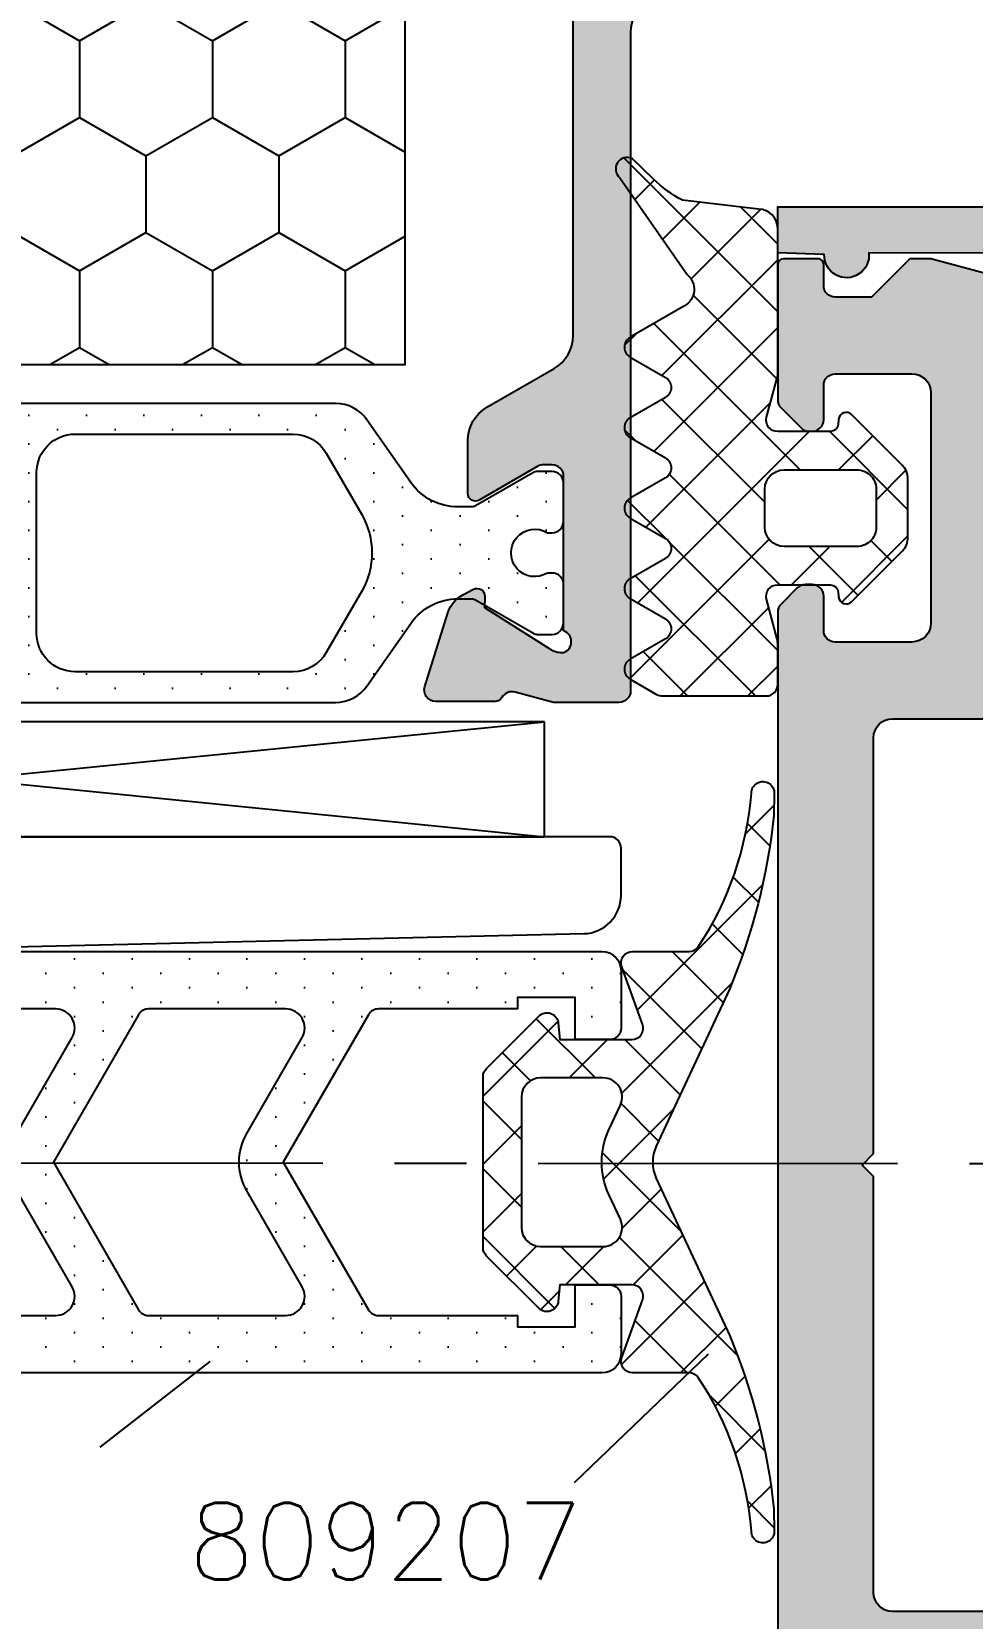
# Model space of a CAD drawing. Extents: x 0 to 4131, y -1600 to 527.
# Drawn here: x 607.38 to 631.93, y -543.96 to -502.55 of the extents above; entities that cross this region are included whole.
import ezdxf

# ---------------------------------------------------------------- set-up
doc = ezdxf.new("R2010")
doc.units = 0
doc.header["$LTSCALE"] = 7.5
doc.header["$MEASUREMENT"] = 0
doc.linetypes.add('CENTER', pattern=[2, 1.25, -0.25, 0.25, -0.25])
for name, color, linetype in [('ASSI', 1, 'CENTER'), ('FILL', 8, 'CONTINUOUS'), ('FINE', 7, 'CONTINUOUS'), ('GOMMA', 3, 'CONTINUOUS'), ('GROSSA', 4, 'CONTINUOUS'), ('QUOTE', 254, 'CONTINUOUS')]:
    doc.layers.add(name, color=color, linetype=linetype)
doc.styles.get("Standard").update_dxf_attribs({"font": 'romans.shx'})
pattern_1 = [(315, (459.9999999999999, -640), (0.8838834764831845, 0.8838834764831842), []), (45, (459.9999999999999, -640), (-0.8838834764831842, 0.8838834764831845), [])]

msp = doc.modelspace()

# ---------------------------------------------------------------- hatches: boundary and pattern name
at = {"layer": 'FILL'}
h = msp.add_hatch(color=253, dxfattribs=at)
h.paths.add_polyline_path([(590.5361964446656, -485.4688434087958, 0.5062415994910151), (590.249927040431, -485.0791225739846), (588.6960283504594, -485.0791225739846, 0.2677884243600632), (588.523587959125, -485.1802301806366, -0.3529849633650398), (588.173103149999, -485.3181683686699), (587.1356571347555, -485.0447128603665, -0.3405910713408516), (586.9121210721432, -484.7546210364914), (586.9121210721428, -481.8546375815619, -0.4142135623730951), (587.2121210721425, -481.5546375815617), (587.8121210721429, -481.5546375815617, 0.4142135623730951), (588.1121210721426, -481.254637581562), (588.1121210721426, -481.0546375815617, 0.4142135623730951), (587.1121210721426, -480.0546375815617), (582.4121210721428, -480.0546375815617, 0.4142135623730951), (581.4121210721428, -481.0546375815617), (581.4121210721428, -481.254637581562, 0.4142135623730951), (581.7121210721425, -481.5546375815617), (585.1121210721426, -481.5546375815617, -0.4142135623730951), (585.4121210721428, -481.8546375815619), (585.4121210721428, -484.754637581562, -0.4142135623730951), (585.1121210721426, -485.0546375815617), (562.7121210721425, -485.0546375815617, -0.4142135623730951), (562.4121210721428, -484.754637581562), (562.4121210721428, -481.8546375815619, -0.4142135623730951), (562.7121210721425, -481.5546375815617), (564.6121210721426, -481.5546375815617, 0.4142135623730951), (564.9121210721428, -481.254637581562), (564.9121210721428, -481.0546375815617, 0.4142135623730951), (563.9121210721428, -480.0546375815617), (560.9121210721428, -480.0546375815617), (560.9121210721428, -503.7546375815615, 0.4142135623730951), (561.2121210721425, -504.0546375815617), (562.1121210721426, -504.0546375815617, 0.4142135623730951), (562.4121210721428, -503.7546375815615), (562.4121210721428, -503.3546375815619, -0.414213562373095), (562.7121210721425, -503.0546375815617), (590.2618633333364, -503.0546375815617, -0.4142135623730951), (590.7618633333364, -503.5546375815617), (590.7618633333364, -519.5546375640926, 0.4142135726064015), (591.2618633508055, -520.0546375640926), (593.0230524152943, -520.0546375207515), (594.0228454111921, -519.7911067944539, -0.3529849633649959), (594.3733302203182, -519.9290449824872, 0.2677884243586208), (594.5457706116515, -520.0301525891392), (596.0996693016245, -520.0301525891392, 0.5062415994909608), (596.3859387058587, -519.640431754328), (595.7839742556625, -517.7197629944982, 0.1989123673796476), (595.3912047144281, -517.2500445601573), (595.1101343784135, -517.1031152872293, 0.577350269189636), (594.8176561798205, -517.2887399174589), (594.8297533015289, -517.5771614717497), (593.1216564051429, -518.6612246816313, -0.1423287356553773), (592.8001451144496, -518.7546375815615), (592.7618633333364, -518.7546375815615, -0.707106781186458), (592.7618633333364, -518.1889521566123), (592.7618633333364, -514.1546375025597, -0.414213562373095), (593.0618633333361, -513.8546375025595), (593.2814785756068, -513.8546375025595, -0.1316524975874153), (593.4314785756069, -513.894829881424), (594.9618633333362, -514.7783979332631, 0.5773502691893652), (595.2618633333364, -514.6051928525059), (595.2618633333364, -513.4504923141268, 0.2679491924311162), (594.7618633333364, -512.5844669103423), (592.7618633333364, -511.4297663719632, -0.267949192431109), (592.2618633333364, -510.5637409681786), (592.2618633333364, -503.5546375815617, 0.4142135623730951), (590.2618633333364, -501.5546375815617), (588.062378810951, -501.5546375815617, -0.4142135623730951), (587.062378810951, -500.5546375815617), (587.062378810951, -494.1701076354003, -0.2679491924310897), (587.562378810951, -493.3040822316158), (588.9121210721432, -492.5248081737797, 0.2679491924310899), (589.4121210721432, -491.6587827699951), (589.4121210721432, -490.5040822316161, 0.577350269189365), (589.1121210721435, -490.3308771508588), (587.5817363144142, -491.2144452026979, -0.1316524975874026), (587.4317363144141, -491.2546375815624), (587.2121210721434, -491.2546375815624, -0.4142135623730951), (586.9121210721432, -490.9546375815622), (586.9121210721432, -486.9203230065115, -0.707106781186458), (586.9121210721432, -486.3546375815623), (586.9504028532565, -486.3546375815623, -0.1423287356553773), (587.2719141439497, -486.4480504814925), (588.9800110403353, -487.5321136913742), (588.9679139186269, -487.8205352456649, 0.5773502691894904), (589.2603921172204, -488.0061598758945), (589.541462453235, -487.8592306029665, 0.1989123673796478), (589.9342319944694, -487.3895121686256)])
h.paths.add_polyline_path([(585.4121210721428, -487.0546375815617), (585.4121210721428, -501.0546375815617, -0.4142135623730951), (585.1121210721426, -501.3546375815619), (582.4121210721428, -501.3546375815619), (582.4121210721428, -501.5546375815617), (565.4121210721428, -501.5546375815617), (565.4121210721428, -501.3546375815619), (562.7121210721425, -501.3546375815619, -0.4142135623730957), (562.4121210721428, -501.0546375815617), (562.4121210721428, -487.0546375815617, -0.4142135623730951), (562.7121210721425, -486.7546375815615), (565.4121210721428, -486.7546375815616), (565.4121210721428, -486.5546375815617), (582.4121210721428, -486.5546375815617), (582.4121210721428, -486.7546375815615), (585.1121210721426, -486.7546375815615, -0.4142135623730946)], flags=16)
h.paths.add_polyline_path([(627.7133606196921, -485.3546375815623, 0.414213562373317), (627.4133606196924, -485.0546375815621), (625.6514231252589, -485.0546375815621), (624.651629898658, -485.3181683686699, -0.3529849633649749), (624.3011450895319, -485.1802301806366, 0.2677884243618742), (624.128704698196, -485.0791225739846), (622.574806008226, -485.0791225739846, 0.5062415994908586), (622.2885366039914, -485.4688434087958), (622.8905010541876, -487.3895121686256, 0.1989123673796727), (623.283270595422, -487.8592306029665), (623.5643409314366, -488.006159875894, 0.5773502691896791), (623.8568191300301, -487.8205352456649), (623.8447220083216, -487.5321136913741), (625.5528189047072, -486.4480504814925, -0.142328735655366), (625.8743301954005, -486.3546375815623), (625.9126119765137, -486.3546375815623, -0.7071067811864375), (625.9126119765137, -486.9203230065115), (625.9126119765137, -490.9546375815622, -0.4142135623731505), (625.612611976514, -491.254637581562), (625.3929967342433, -491.254637581562, -0.1316524975873914), (625.2429967342432, -491.2144452026974), (623.7126119765139, -490.3308771508588, 0.577350269189835), (623.4126119765137, -490.5040822316156), (623.4126119765137, -491.6587827675854, 0.2679491875892408), (623.9126119608645, -492.524808162335), (625.4126119937378, -493.3908336248761, -0.2679491871019831), (625.9126119765137, -494.2568590187162), (625.9126119765137, -498.2546375815624, -0.4142135623730839), (624.4126119765137, -499.7546375815624), (623.5126118656622, -499.7546375815624, 0.4142135623730951), (621.5126118656622, -501.7546375815624), (621.5126118656622, -510.4771377333556, -0.2679491924311126), (621.0126118656626, -511.3431631371396), (619.2626118656622, -512.3535261082221, 0.2679491924311431), (618.7626118656622, -513.2195515120067), (618.7626118656622, -514.6051921580616, 0.5773502691897404), (619.0626118656623, -514.7783972388185), (620.5929966233916, -513.8948291869798, -0.1316524975874119), (620.7429966233917, -513.8546368081148), (620.962611865662, -513.8546368081148, -0.4142135623731505), (621.2626118656622, -514.154636808115), (621.2626118656622, -518.1889513831658, -0.7071067811864375), (621.2626118656622, -518.7546368081149), (621.2243300845489, -518.7546368081149, -0.142328735655414), (620.9028187938557, -518.6612239081843), (619.19472189747, -517.5771606983031), (619.2068190191785, -517.2887391440119, 0.5773502691896787), (618.914340820585, -517.1031145137828), (618.6332704845704, -517.2500437867108, 0.1989123673796722), (618.240500943336, -517.7197622210516), (617.6385364931398, -519.6404309808814, 0.5062415994908586), (617.9248058973744, -520.0301518156926), (619.4787045873464, -520.0301518156926, 0.267788424359144), (619.6511449786803, -519.9290442090407, -0.3529849633649747), (620.0016297878065, -519.7911060210073), (621.0014228050982, -520.0546367529439), (622.7126118656624, -520.0546368081151, 0.414213562373317), (623.0126118656622, -519.7546368081149), (623.0126118656622, -502.5546375815621, -0.4142135623730951), (624.0126118656622, -501.5546375815621), (635.912869715321, -501.5546375815621, -0.4142135623731505), (636.2128697153212, -501.8546375815623), (636.2128697153212, -502.7546375815624, 0.4142135623728732), (636.5128697153209, -503.0546375815621), (637.6128697153213, -503.0546375815621, 0.4142135623730951), (637.912869715321, -502.7546375815624), (637.912869715321, -429.3546375815619, 0.4142135623733448), (637.6128697153204, -429.0546375815617), (633.2128697153207, -429.0546375815621, 0.4142135623731229), (632.912869715321, -429.3546375815619), (632.912869715321, -430.8546375815619, 0.4142135623724291), (633.6128697153192, -431.5546375815662, 0.4142135623748154), (633.912869715321, -431.254637581566), (633.912869715321, -430.5546375815617, -0.4142135623729841), (634.2128697153207, -430.2546375815615), (635.6128697153208, -430.254637581562, -0.4142135623730831), (636.3128697153211, -430.9546375815618), (636.3128697153211, -437.1546375815616, -0.4142135623731666), (635.6128697153208, -437.8546375815619), (634.2128697153207, -437.8546375815614, -0.4142135623728732), (633.912869715321, -437.5546375815617), (633.912869715321, -436.8546375815614, 0.4142135623726234), (633.6128697153213, -436.5546375815617, 0.4142135623734043), (632.912869715321, -437.2546375815615), (632.912869715321, -440.2546375815615, 0.4142135623728731), (633.2128697153207, -440.5546375815617), (633.6128697153208, -440.5546375815612, 0.4142135623728731), (633.912869715321, -440.2546375815615), (633.912869715321, -439.3546375815614, -0.414213562372873), (634.2128697153207, -439.0546375815617), (635.6128697153204, -439.0546375815617, -0.414213562373206), (635.9128697153205, -439.3546375815614), (635.9128697153204, -481.0546375815621), (635.6849173212313, -486.6323743895711, -0.3916013416281383), (634.687943405484, -487.5546375815617), (628.0133606196923, -487.5546375815617, -0.4142135623732062), (627.7133606196921, -487.2546375815615)])
h.paths.add_polyline_path([(628.412869715321, -489.3546375815623), (635.912869715321, -489.3546375815623, -0.4142135623730951), (636.2128697153212, -489.6546375815625), (636.2128697153212, -499.7546375815624, -0.4142135623730949), (635.912869715321, -500.0546375815626), (628.412869715321, -500.0546375815621, -0.4142135623730951), (628.1128697153213, -499.7546375815624), (628.1128697153213, -498.3461623723693, 0.3657421531723097), (627.8631151675067, -498.0503999769659, -0.3657421531722899), (627.6133606196922, -497.7546375815624), (627.6133606196922, -491.6546375815625, -0.3657421531723078), (627.8631151675067, -491.358875186159, 0.3657421531723031), (628.1128697153213, -491.0631127907556), (628.1128697153213, -489.6546375815625, -0.4142135623730951)], flags=16)
h = msp.add_hatch(dxfattribs=at)
h.set_pattern_fill('HONEY', color=120, scale=16, angle=-90.00000000000001, style=0)
h.set_pattern_definition([(270, (-1114.759859711051, -637.7929084125591), (1.732050799999999, -3), [2, -4]), (29.99999999999998, (-1114.759859711051, -637.7929084125591), (1.732050811353317, 2.999999993445159), [2, -4]), (329.9999999999999, (-1114.759859711051, -637.7929084125591), (3.464101611353316, -6.554841227317612e-09), [-4, 2])])
h.paths.add_polyline_path([(595.4886921436214, -493.0962756406899), (595.4886921436214, -511.2383906045721), (617.1269976465569, -511.2383906045721), (617.1269976465569, -493.0962756406899)])
h = msp.add_hatch(dxfattribs=at)
h.set_pattern_fill('ANSI37', color=137, scale=10, angle=270, style=0)
h.set_pattern_definition(pattern_1)
h.paths.add_polyline_path([(626.8397394630042, -518.4081801286777, -0.03997750734531213), (626.8499617151174, -518.5354818604997), (626.8499617151174, -519.5872191013849, -0.4142135623731506), (626.5499617151174, -519.8872191013849), (623.8411851866679, -519.8872191013851, -0.1316524980088336), (623.6911851862374, -519.8470267222718), (622.9999617121427, -519.4479486647377, -0.5773502699886991), (622.9999617136266, -518.9283334221076), (623.9190142740006, -518.3977181811124, 0.5773502691896143), (623.9190142740006, -517.8781029388417), (622.9999617121427, -517.3474876911099, -0.5773502699886969), (622.9999617136266, -516.8278724484796), (623.9190142740006, -516.2972572120296, 0.5773502691896142), (623.9190142740006, -515.7776419697591), (622.9999617121429, -515.2470267220273, -0.5773502699886969), (622.9999617136266, -514.727411479397), (623.9190142740006, -514.196796242947, 0.5773502691896143), (623.9190142740006, -513.6771810006763), (622.999961712143, -513.1465657524931, -0.5773502704903818), (622.9999617140177, -512.626950509637), (623.9190142730162, -512.096335276277, 0.5773502700173057), (623.9190142745223, -511.5767200336339), (622.9999617111017, -511.0461047904861, -0.5773502698239584), (622.9999617127585, -510.5264895479301), (624.4193476127439, -509.7070067205091, 0.5220051325606436), (624.4890056522117, -508.8895219925865), (622.7295019911122, -506.3634797364579, -0.8769764629927508), (623.0491237525404, -505.8617740674111), (623.6068779108427, -506.3972686912088, 0.07546705698885332), (624.3693651542449, -506.9509173000029), (626.3499617151173, -507.1872191013849, -0.4142135623730951), (626.8499617151173, -507.6872191013849), (626.8499617151174, -511.5281081098382), (626.5601839672306, -512.6095733878541, 0.4931454260312984), (626.8499617151174, -512.987219101385), (627.6136345719015, -512.9872191013845, 0.05088627350142879), (627.6742257838289, -512.9934016324738), (627.749961715117, -512.9934016324738, 0.05088627350199604), (627.8105529270451, -512.9872191013845), (628.2275495614114, -512.9872191013843, 0.3888787318528493), (628.4267885010297, -512.8046502499338), (628.438587423163, -512.6697879528348, -0.637070260807382), (628.7792477190186, -512.5457977451471), (630.1035151057106, -513.8700651318389, -0.1989123673796531), (630.2499617151173, -514.2236185224323), (630.2499617151173, -515.7508196803377, -0.1989123673796624), (630.1035151057106, -516.1043730709309), (628.7792477190186, -517.4286404576229, -0.6370702608073785), (628.438587423163, -517.3046502499352), (628.4267885010297, -517.1697879528361, 0.3888787318528493), (628.2275495614114, -516.9872191013857), (627.8105529270442, -516.9872191013854, 0.0508862735010898), (627.7499617151173, -516.9810365702964), (627.5742257838292, -516.9810365702964, 0.05088627350053079), (627.5136345719029, -516.9872191013853), (626.8499617151173, -516.987219101385, 0.4931454260312355), (626.5601839672306, -517.3648648149157)])
h.paths.add_polyline_path([(627.0168813366051, -515.9872191013845), (628.9184850484418, -515.987219101385, 0.4410091218321642), (629.4164338329374, -515.4419752286566), (629.4164338329372, -514.5324629741134, 0.4410091218320471), (628.9184850484419, -513.987219101385), (627.0168813366051, -513.987219101385, 0.4142135623730951), (626.5168813366051, -514.487219101385), (626.5168813366054, -515.4872191013845, 0.4142135623730284)], flags=16)
h = msp.add_hatch(color=253, dxfattribs=at)
edge = h.paths.add_edge_path()
edge.add_line((629.2283868912407, -555.9426319490715), (637.5970687115617, -555.9309440848352))
edge.add_arc((637.5970687115589, -555.1809440848369), 0.74999999999838, 270.0000000002171, 413.1301023539071)
edge.add_line((638.0470687115605, -554.5809440848402), (638.0470687115658, -509.6809440848346))
edge.add_arc((637.5970687115619, -509.0809440848378), 0.7499999999997272, 306.8698976462439, 450)
edge.add_line((637.5970687115619, -508.3309440848381), (629.2283806721302, -508.3258283126798))
edge.add_arc((628.648787863798, -508.3894539542645), 0.583074648512034, -182.06933845399635, 6.2646429030019135, ccw=False)
edge.add_line((628.0660934613663, -508.3683997596167), (626.8499617151159, -508.324457901936))
edge.add_line((626.849961715116, -508.324457901936), (626.849961715116, -507.1252504724459))
edge.add_line((626.849961715116, -507.1252504724459), (637.346607008249, -507.1227095700798))
edge.add_arc((637.3470687115619, -509.1227095167873), 1.999999999999935, -7.958078640513122e-13, 90.01322682572749, ccw=False)
edge.add_line((639.3470687115619, -509.1227095167873), (639.3470687115619, -555.1393636238029))
edge.add_arc((637.3470687115617, -555.1393636238029), 2.000000000000057, -89.9708159141536, 1.1937117960769683e-12, ccw=False)
edge.add_line((637.348087428292, -557.139363364357), (626.849969600199, -557.1449704419847))
edge.add_line((626.8499696001991, -557.1449704419847), (626.8499696001991, -555.9457628888842))
edge.add_line((626.8499696001991, -555.9457628888842), (628.0660684870821, -555.9009208503883))
edge.add_arc((628.6487471453564, -555.8794353452975), 0.583074648512006, -6.222231991426725, 182.1117493655718, ccw=False)
h = msp.add_hatch(color=253, dxfattribs=at)
edge = h.paths.add_edge_path()
edge.add_arc((629.8499617151163, -543.281036570295), 0.5000000000000142, 180.0000000000016, 270, ccw=False)
edge.add_line((629.3499617151163, -543.281036570295), (629.3499617151159, -532.4310365702949))
edge.add_line((629.3499617151158, -532.4310365702949), (629.0499617151157, -532.1310365702951))
edge.add_line((629.0499617151158, -532.1310365702951), (629.3499617151159, -531.8310365702949))
edge.add_line((629.3499617151158, -531.8310365702949), (629.3499617151155, -520.981036570295))
edge.add_arc((629.8499617151156, -520.981036570295), 0.5, 90, 180, ccw=False)
edge.add_line((629.8499617151156, -520.481036570295), (632.3499617151165, -520.481036570295))
edge.add_arc((632.3499617151165, -519.981036570295), 0.5, 270, 360)
edge.add_line((632.8499617151165, -519.981036570295), (632.8499617151164, -512.3810365702951))
edge.add_arc((633.3499617151163, -512.3810365702951), 0.5, 90, 180, ccw=False)
edge.add_line((633.3499617151163, -511.8810365702951), (637.3499617151163, -511.8810365702951))
edge.add_arc((637.3499617151163, -511.5810365702951), 0.3000000000000682, 270.0000000000217, 360.0000000000217)
edge.add_line((637.6499617151162, -511.5810365702949), (637.6499617151162, -510.5332891752204))
edge.add_arc((637.3499617151163, -510.5332891752203), 0.3000000000000114, 359.9999999999946, 434.9999999999959)
edge.add_line((637.427607428647, -510.2435114273336), (630.8499617151163, -508.481036570295))
edge.add_line((630.8499617151163, -508.481036570295), (630.2948344490477, -508.481036570295))
edge.add_line((630.2948344490478, -508.481036570295), (629.2948344490478, -509.481036570295))
edge.add_line((629.2948344490478, -509.481036570295), (628.3499617151163, -509.481036570295))
edge.add_arc((628.3499617151163, -509.181036570295), 0.3000000000000398, 179.9999999999729, 269.9999999999783, ccw=False)
edge.add_line((628.0499617151163, -509.1810365702949), (628.0499617151163, -508.6310365702951))
edge.add_arc((627.8999617151162, -508.631036570295), 0.1500000000000341, 359.9999999999783, 449.9999999999783)
edge.add_line((627.8999617151162, -508.481036570295), (626.9999617151165, -508.481036570295))
edge.add_arc((626.9999617151166, -508.6310365702951), 0.1500000000000625, 90.0000000000217, 180.0000000000109)
edge.add_line((626.8499617151165, -508.6310365702951), (626.8499617151164, -512.1567725015833))
edge.add_arc((627.1499617151164, -512.1567725015833), 0.3000000000000682, 179.9999999999864, 224.9999999999904)
edge.add_line((626.9378296807604, -512.3689045359394), (627.462093749472, -512.8931686046511))
edge.add_arc((627.674225783828, -512.6810365702951), 0.2999999999999441, 225.0000000000288, 270.0000000000217)
edge.add_line((627.674225783828, -512.981036570295), (627.7499617151161, -512.981036570295))
edge.add_arc((627.7499617151161, -512.6810365702949), 0.3000000000001108, 270.0000000000054, 360.0000000000136)
edge.add_line((628.0499617151163, -512.6810365702949), (628.0499617151163, -511.781036570295))
edge.add_arc((628.3499617151163, -511.781036570295), 0.3000000000000114, 89.99999999998909, 179.9999999999891, ccw=False)
edge.add_line((628.3499617151163, -511.481036570295), (630.3499617151164, -511.481036570295))
edge.add_arc((630.3499617151165, -511.981036570295), 0.5, 0, 90, ccw=False)
edge.add_line((630.8499617151165, -511.981036570295), (630.8499617151165, -517.981036570295))
edge.add_arc((630.3499617151165, -517.981036570295), 0.5, -90, 0, ccw=False)
edge.add_line((630.3499617151165, -518.481036570295), (628.3499617151164, -518.481036570295))
edge.add_arc((628.3499617151163, -518.181036570295), 0.3000000000000114, 180.0000000000109, 270.00000000001086, ccw=False)
edge.add_line((628.0499617151163, -518.1810365702951), (628.0499617151163, -517.281036570295))
edge.add_arc((627.7499617151163, -517.281036570295), 0.2999999999999545, 0, 90)
edge.add_line((627.7499617151163, -516.981036570295), (627.5742257838284, -516.981036570295))
edge.add_arc((627.5742257838282, -517.281036570295), 0.3000000000000114, 89.999999999962, 134.9999999999654)
edge.add_line((627.3620937494723, -517.0689045359389), (626.9378296807593, -517.4931686046519))
edge.add_arc((627.1499617151158, -517.7053006390079), 0.300000000000316, 135.0000000000614, 180.0000000000597)
edge.add_line((626.8499617151153, -517.7053006390082), (626.8499617151164, -546.5567725015829))
edge.add_arc((627.1499617151165, -546.5567725015829), 0.3000000000001251, 179.9999999999891, 224.9999999999847)
edge.add_line((626.9378296807604, -546.768904535939), (627.3620937494723, -547.1931686046509))
edge.add_arc((627.5742257838282, -546.9810365702947), 0.3000000000000346, 225.0000000000384, 270.000000000038)
edge.add_line((627.5742257838283, -547.2810365702948), (627.7499617151162, -547.2810365702948))
edge.add_arc((627.7499617151163, -546.9810365702949), 0.2999999999998408, 269.9999999999783, 359.9999999999783)
edge.add_line((628.0499617151163, -546.981036570295), (628.0499617151163, -546.0810365702949))
edge.add_arc((628.3499617151163, -546.0810365702949), 0.3000000000000114, 89.99999999998909, 179.9999999999891, ccw=False)
edge.add_line((628.3499617151163, -545.781036570295), (630.3499617151164, -545.781036570295))
edge.add_arc((630.3499617151165, -546.281036570295), 0.5, 0, 90, ccw=False)
edge.add_line((630.8499617151165, -546.281036570295), (630.8499617151165, -552.2686715081173))
edge.add_arc((630.3499617151165, -552.2686715081173), 0.5, -90, 0, ccw=False)
edge.add_line((630.3499617151165, -552.7686715081173), (628.3499617151164, -552.7686715081173))
edge.add_arc((628.3499617151163, -552.4686715081173), 0.3000000000000114, 180.0000000000109, 270.00000000001086, ccw=False)
edge.add_line((628.0499617151163, -552.4686715081174), (628.0499617151163, -551.5686715081173))
edge.add_arc((627.7499617151162, -551.5686715081173), 0.2999999999999829, 8.142219984547067e-12, 90.00000000001629)
edge.add_line((627.7499617151161, -551.2686715081173), (627.674225783828, -551.2686715081173))
edge.add_arc((627.6742257838282, -551.5686715081174), 0.3000000000000682, 90.00000000003257, 135.000000000023)
edge.add_line((627.4620937494722, -551.3565394737615), (626.9378296807605, -551.880803542473))
edge.add_arc((627.1499617151164, -552.092935576829), 0.3000000000000647, 135.0000000000096, 180.0000000000136)
edge.add_line((626.8499617151165, -552.0929355768291), (626.8499617151166, -555.6186715081172))
edge.add_arc((626.9999617151166, -555.6186715081172), 0.1500000000000341, 179.9999999999783, 269.9999999999783)
edge.add_line((626.9999617151166, -555.7686715081173), (627.8999617151163, -555.7686715081173))
edge.add_arc((627.8999617151163, -555.6186715081174), 0.1499999999999062, 269.9999999999674, 359.9999999999837)
edge.add_line((628.0499617151163, -555.6186715081175), (628.0499617151163, -555.0686715081173))
edge.add_arc((628.3499617151163, -555.0686715081173), 0.2999999999999545, 90, 180, ccw=False)
edge.add_line((628.3499617151163, -554.7686715081173), (629.2948344490478, -554.7686715081173))
edge.add_line((629.2948344490478, -554.7686715081173), (630.2948344490478, -555.7686715081173))
edge.add_line((630.2948344490478, -555.7686715081173), (630.8499617151164, -555.7686715081173))
edge.add_line((630.8499617151163, -555.7686715081173), (637.2793712376675, -554.0459164187408))
edge.add_arc((637.1499617151163, -553.5629535055963), 0.4999999999999677, 285.0000000000056, 360.0000000000065)
edge.add_line((637.6499617151162, -553.5629535055963), (637.6499617151162, -552.6686715081172))
edge.add_arc((637.3499617151165, -552.6686715081173), 0.2999999999998408, 2.171258662546913e-11, 90.0000000000217)
edge.add_line((637.3499617151163, -552.3686715081175), (633.3499617151163, -552.3686715081172))
edge.add_arc((633.3499617151163, -551.8686715081172), 0.5, 180, 270, ccw=False)
edge.add_line((632.8499617151163, -551.8686715081172), (632.8499617151164, -544.281036570295))
edge.add_arc((632.3499617151165, -544.281036570295), 0.5, 0, 90)
edge.add_line((632.3499617151165, -543.781036570295), (629.8499617151163, -543.781036570295))
h = msp.add_hatch(dxfattribs=at)
h.set_pattern_fill('DOTS', color=2, scale=12, angle=89.99999999999999, style=0)
h.set_pattern_definition([(90, (-155.4409513018392, -549.6873496223694), (-0.7499999999999999, 0.3750000000000002), [0, -0.75])])
h.paths.add_polyline_path([(618.503325637937, -517.3546372009611), (618.9197650409888, -517.3546372009611), (620.4755161333237, -518.2528580009613, 0.1316534156912397), (620.5754889070258, -518.2796372009612), (620.9618747333238, -518.2796372009612, 0.4142135623730951), (621.2618625333239, -517.9796372009611), (621.2618625333239, -516.9796342009614, 0.4142151244627843), (620.9618609333238, -516.6796310009569), (620.8417134002316, -516.6796310009614, -1.809153237537656), (620.8416888859128, -515.629628000958), (620.9618625333242, -515.6296280009611, 0.4142135623730947), (621.2618625333239, -515.3296280009614), (621.2618625333239, -514.3296334009611, 0.4142135623730618), (620.9618625333242, -514.0296334009614), (620.5754625806912, -514.029633400961, 0.1316546627951901), (620.4754611061526, -514.0564291715378), (618.9197497497362, -514.9546372009614), (618.5033256379397, -514.954637200961, -0.2446983980102524), (617.2745977183336, -514.315002065178), (616.130496528453, -512.6810568248167, 0.2446983980103216), (615.3113445820486, -512.2546334009613), (598.7124117307367, -512.2546334009613, 0.2446983980103233), (597.8932597843323, -512.6810568248167), (596.7491585944517, -514.315002065178, -0.2446983980103229), (595.5204306748451, -514.9546372009614), (595.1040075774317, -514.954637200961), (593.5482632449634, -514.0564282959032, 0.1316524357817882), (593.448263287054, -514.029633400961), (593.0618633333238, -514.029633400961, 0.4142135623730951), (592.7618633333241, -514.3296334009611), (592.7618633333241, -515.3296280009614, 0.4142135623730951), (593.0618633333238, -515.6296280009611), (593.1820674268724, -515.629628000958, -1.809153237537542), (593.1820429125537, -516.679631000961), (593.0618633333238, -516.679631000961, 0.4142135623730951), (592.7618633333241, -516.979634200961), (592.7618633333241, -517.9796372009611, 0.4142135623731801), (593.0618815333237, -518.2796372009612), (593.4482369599109, -518.2796372009612, 0.1316522573179239), (593.5482097333238, -518.2528580009613), (595.1039771895553, -517.3546372009611), (595.5204306748478, -517.3546372009611, -0.2446983980103212), (596.7491585944549, -517.9942723367441), (597.8932571235455, -519.6282137771055, 0.2446983980103212), (598.7124090699504, -520.0546372009613), (615.3113472428354, -520.0546372009613, 0.2446983980103212), (616.1304991892398, -519.6282137771055), (617.2745977183308, -517.9942723367445, -0.2446983980102755)])
h.paths.add_polyline_path([(615.9939133972994, -517.1546342769103), (615.0701457491723, -518.7546365889772, -0.2679484535759946), (614.204121724114, -519.254634200961), (608.5118782333238, -519.254634200961, -0.4142135623730951), (607.5118782333238, -518.254634200961), (607.5118782333238, -514.0546326009613, -0.4142135623730951), (608.5118782333238, -513.0546326009613), (614.2041199241057, -513.0546326009613, -0.2679476618586317), (615.0701424717877, -513.5546276540796), (615.9939104425466, -515.154619607115, -0.2679514618607572)], flags=16)
h.paths.add_polyline_path([(606.5118752333242, -518.254634200961, -0.4142135623730951), (605.5118752333242, -519.254634200961), (599.819621259056, -519.254634200961, -0.2679482128572069), (598.9535976831876, -518.7546373669912), (598.029828567775, -517.1546358331158, -0.2679503821610645), (598.0298256962542, -515.1546281425896), (598.953585618246, -513.5546319217284, -0.2679489822757014), (599.8196106298751, -513.0546326009613), (605.5118752333242, -513.0546326009613, -0.4142135623730951), (606.5118752333242, -514.0546326009613)], flags=16)
h = msp.add_hatch(dxfattribs=at)
h.set_pattern_fill('ANSI37', color=137, scale=10, angle=270, style=0)
h.set_pattern_definition(pattern_1)
edge = h.paths.add_edge_path()
edge.add_line((620.6135898823065, -535.8667695984464), (619.2497312989799, -534.5029110151197))
edge.add_arc((619.4618633333359, -534.2907789807639), 0.299999999999904, 179.9999999999756, 224.9999999999751, ccw=False)
edge.add_line((619.161863333336, -534.2907789807638), (619.161863333336, -529.8184961474187))
edge.add_arc((619.4618633333359, -529.8184961474185), 0.2999999999998693, 135.000000000023, 180.0000000000271, ccw=False)
edge.add_line((619.2497312989799, -529.6063641130628), (620.6135898823065, -528.2425055297363))
edge.add_arc((620.8257219166626, -528.4546375640921), 0.299999999999924, 4.999999999994998, 135.0000000000058, ccw=False)
edge.add_line((621.1245803260899, -528.4284908412678), (621.161863333336, -528.8546375640922))
edge.add_line((621.161863333336, -528.8546375640922), (623.0421060681028, -528.8546375640922))
edge.add_arc((623.0421060681028, -528.5546375640922), 0.2999999999999829, 270.0000000000109, 380.0000000000068)
edge.add_line((623.3240138543385, -528.4520315210945), (622.7799555471001, -526.95724360709))
edge.add_arc((623.061863333336, -526.8546375640923), 0.2999999999999762, 90.0000000000054, 200.0000000000086, ccw=False)
edge.add_line((623.0618633333359, -526.5546375640923), (624.5363726347714, -526.5546375640924))
edge.add_arc((624.5363726347716, -526.2546375640923), 0.3000000000000682, 269.9999999999783, 326.5865083440359)
edge.add_arc((617.7074020947139, -521.7494535977405), 8.4811686944868, 326.5865083440603, 355.4517945718886)
edge.add_arc((626.4618633333359, -522.421991766901), 0.2999999999999545, -2.1400928974699127, 179.9999999999918, ccw=False)
edge.add_line((626.761654085607, -522.4331946617372), (626.7509168485567, -523.0080546047953))
edge.add_arc((610.7440580735758, -521.3264189169165), 16.09495033943667, 337.35154594605626, 354.0026657584025, ccw=False)
edge.add_line((625.5978446289937, -527.5241968570349), (623.6823355638187, -531.6320193022357))
edge.add_arc((624.5886433508016, -532.0546375640918), 1.000000000000019, 154.9999999927058, 205.0000000072942)
edge.add_line((623.6823355638187, -532.4772558259479), (625.5978446289937, -536.5850782711486))
edge.add_arc((610.7440580735758, -542.782856211267), 16.09495033943668, 5.997334241597628, 22.648454053943794, ccw=False)
edge.add_line((626.7509168485567, -541.1012205233883), (626.761654085607, -541.6760804664465))
edge.add_arc((626.4618633333359, -541.6872833612825), 0.2999999999999339, -179.99999999999181, 2.1400928974699127, ccw=False)
edge.add_arc((617.7074020947139, -542.3598215304431), 8.4811686944868, 4.548205428111395, 33.41349165593969)
edge.add_arc((624.5363726347716, -537.8546375640913), 0.3000000000000722, 33.41349165596404, 90.0000000000217)
edge.add_line((624.5363726347714, -537.5546375640912), (623.0618633333359, -537.5546375640913))
edge.add_arc((623.061863333336, -537.2546375640914), 0.2999999999999545, 159.9999999999964, 269.9999999999946, ccw=False)
edge.add_line((622.7799555471001, -537.1520315210936), (623.3240138543385, -535.6572436070892))
edge.add_arc((623.0421060681031, -535.5546375640919), 0.2999999999996458, 340.0000000000377, 450.000000000038)
edge.add_line((623.0421060681028, -535.2546375640923), (621.1618633333355, -535.2546375640923))
edge.add_line((621.1618633333355, -535.2546375640923), (621.1245803260899, -535.6807842869146))
edge.add_arc((620.8257219166625, -535.6546375640904), 0.2999999999999538, 225.0000000000038, 355.00000000000813, ccw=False)
edge = h.paths.add_edge_path(flags=16)
edge.add_line((622.2919081967088, -529.8546375640921), (620.661863333336, -529.8546375640922))
edge.add_arc((620.661863333336, -530.3546375640922), 0.5, 90, 180)
edge.add_line((620.161863333336, -530.3546375640922), (620.161863333336, -533.7546375640923))
edge.add_arc((620.661863333336, -533.7546375640923), 0.5, 180, 270)
edge.add_line((620.661863333336, -534.2546375640923), (622.291908199117, -534.2546375640921))
edge.add_arc((622.2919081991171, -533.754637564092), 0.5000000000000284, 269.9999999999968, 384.9999999928874)
edge.add_line((622.7450620926616, -533.543328433278), (622.4450144022705, -532.8998740842505))
edge.add_arc((624.2576299764488, -532.054637560994), 2.00000000000001, 154.9999999918965, 204.999999992891, ccw=False)
edge.add_line((622.445014402495, -531.2094010372563), (622.7450620902014, -530.5659466950174))
edge.add_arc((622.2919081967088, -530.354637564092), 0.4999999999999673, 334.9999999930359, 449.9999999999902)
h = msp.add_hatch(dxfattribs=at)
h.set_pattern_fill('DOTS', color=2, scale=12, angle=90, style=0)
h.set_pattern_definition([(90, (459.9999999999999, -640), (-0.75, 0.3750000000000001), [0, -0.75])])
h.paths.add_polyline_path([(622.2618633333361, -526.5546375640923), (602.0618633333361, -526.5546375640921, 0.4142135623730951), (601.7618633333361, -526.8546375640921), (601.7618633333361, -528.5546375640921, -0.4142135623730954), (601.4618633333362, -528.8546375640921), (600.5618633333362, -528.8546375640921), (600.4070836308842, -528.2769918505613, 0.6068148963145987), (599.887492550062, -528.1618012811863), (598.2992143231965, -530.0546375640921), (594.3317818571686, -530.0546375640921), (592.9747310495998, -530.8381312131461, 1), (593.2247310495998, -531.2711439150384), (594.4657564533843, -530.5546375640921), (599.2992143231966, -530.5546375640921), (599.7992143231966, -530.0546375640921), (602.2618633333361, -530.0546375640921, 0.4142135623730783), (603.2618633333361, -529.0546375640921), (603.2618633333361, -528.3546375640921, -0.4142135623730951), (603.5618633333363, -528.0546375640921), (608.0066074450103, -528.0546375640921, -0.577350269189621), (608.4396201469024, -528.8046375640921), (606.9962444739285, -531.3046375640921, 0.2679491924311143), (606.9962444739285, -532.8046375640921), (608.4396201469024, -535.3046375640921, -0.5773502691896254), (608.0066074450103, -536.0546375640921), (603.5618633333363, -536.0546375640921, -0.4142135623730947), (603.2618633333361, -535.7546375640921), (603.2618633333361, -535.0546375640921, 0.4142135623730951), (602.2618633333361, -534.0546375640921), (599.7992143231965, -534.0546375640923), (599.2992143231966, -533.5546375640922), (594.4657564533843, -533.5546375640922), (593.2247310495998, -532.8381312131461, 1), (592.9747310495998, -533.2711439150382), (594.3317818571686, -534.0546375640922), (598.2992143231966, -534.0546375640923), (599.887492550062, -535.9474738469983, 0.6068148963145924), (600.4070836308842, -535.8322832776231), (600.5618633333361, -535.2546375640923), (601.4618633333362, -535.2546375640923, -0.4142135623730951), (601.7618633333361, -535.5546375640921), (601.7618633333361, -537.2546375640921, 0.4142135623730951), (602.0618633333361, -537.5546375640921), (622.2618633333361, -537.5546375640922, 0.4142135623731101), (622.7618633333359, -537.0546375640922), (622.7618633333359, -535.5546375640922, 0.4142135623731675), (622.4618633333359, -535.2546375640923), (621.561863333336, -535.2546375640923), (621.5618633333361, -536.3546375640923), (620.0618633333361, -536.3546375640923), (620.0618633333361, -536.0546375640921), (616.4314785756067, -536.0546375640922, -0.2679491924311305), (616.1716709544714, -535.9046375640922), (613.9488724180912, -532.0546375640923), (616.1716709544712, -528.2046375640922, -0.2679491924311304), (616.4314785756067, -528.0546375640923), (620.0618633333361, -528.0546375640923), (620.0618633333361, -527.7546375640921), (621.5618633333361, -527.7546375640921), (621.5618633333361, -528.8546375640922), (622.4618633333359, -528.8546375640922, 0.4142135623731812), (622.7618633333359, -528.5546375640921), (622.7618633333359, -527.0546375640923, 0.4142135623731101)])
h.paths.add_polyline_path([(614.4396201469024, -528.8046375640923), (612.9962444739283, -531.3046375640923, 0.2679491924311176), (612.9962444739283, -532.8046375640922), (614.4396201469024, -535.3046375640922, -0.5773502691896318), (614.0066074450103, -536.0546375640922), (610.4314785756067, -536.0546375640921, -0.2679491924311301), (610.1716709544714, -535.9046375640921), (607.9488724180912, -532.0546375640922), (610.1716709544712, -528.2046375640922, -0.2679491924311301), (610.4314785756067, -528.0546375640923), (614.0066074450101, -528.0546375640923, -0.5773502691896212)], flags=16)

# ---------------------------------------------------------------- linework, layer by layer
at = {"layer": 'ASSI'}
msp.add_line((470.6021283904328, -532.0137543485362), (643.3470687115619, -532.090153354739), dxfattribs=at)
at = {"layer": 'FINE'}
for p, q in [((590.7618633333364, -523.5599299450406), (620.7618633333364, -520.5599299450406)), ((590.7618633333364, -520.5599299450406), (620.7618633333364, -523.5599299450406))]:
    msp.add_line(p, q, dxfattribs=at)
for points in [[(595.4886921436214, -511.2383906045721), (617.1269976465569, -511.2383906045721), (617.1269976465569, -493.0962756406899), (595.4886921436214, -493.0962756406899)], [(620.7618633333364, -520.5599299450406), (590.7618633333364, -520.5599299450406), (590.7618633333364, -523.5599299450406), (620.7618633333364, -523.5599299450406)]]:
    msp.add_lwpolyline(points, close=True, dxfattribs=at)
msp.add_lwpolyline([(588.0016944144729, -523.5599299450406), (588.0016944144727, -523.5599299450406, -0.3394542588633759), (587.7119166665861, -523.3375756585714), (587.1210310949389, -521.1323606837245, 0.3394676889014783), (586.831238896229, -520.9100063976033), (586.1614484732784, -520.9100386610131, -0.414213562373109), (585.8614340228032, -520.6100531121846), (585.8613665856283, -519.2100531138086, 0.4142135623731089), (585.5613521351531, -518.9100675649803), (584.5613521363132, -518.9101157343908, 0.4142135623730951), (584.0613762215987, -519.4101398185161), (584.0615344353726, -522.8418158703661, 0.1095183342453251), (584.08964820644, -522.968600614454), (585.2260521328724, -525.4053202470265, 0.2914734195860883), (587.0387233291192, -526.5599964095813), (602.0615344353726, -526.5492787186038), (621.7952559659216, -526.0908340748534, 0.4044874037899032), (622.7618929918951, -525.0913426043787), (622.7618336747769, -523.8599154942174, 0.4141994539497039), (622.4618336751248, -523.5599299450406), (588.0016944144729, -523.5599299450406)], format="xyb", dxfattribs=at)
at = {"layer": 'GOMMA'}
for points in [[(626.8499617151174, -519.5872191013849), (626.8499617151174, -518.5358258422083, 0.04008518434644911), (626.8397394630042, -518.4081801286777), (626.5601839672306, -517.3648648149157, -0.4931454260312356), (626.8499617151173, -516.987219101385), (628.2275495614114, -516.9872191013857, -0.3888787318528493), (628.4267885010297, -517.1697879528361), (628.438587423163, -517.3046502499352, 0.6370702608073786), (628.7792477190186, -517.4286404576229), (630.1035151057106, -516.1043730709309, 0.1989123673796624), (630.2499617151173, -515.7508196803377), (630.2499617151173, -514.2236185224323, 0.1989123673796531), (630.1035151057106, -513.8700651318389), (628.7792477190186, -512.5457977451471, 0.637070260807382), (628.438587423163, -512.6697879528348), (628.4267885010297, -512.8046502499338, -0.3888787318528493), (628.2275495614114, -512.9872191013843), (626.8499617151174, -512.987219101385, -0.4931454260312984), (626.5601839672306, -512.6095733878541), (626.8499617151174, -511.5281081098382), (626.8499617151173, -507.6872191013849, 0.414213562373095), (626.3499617151173, -507.1872191013849), (624.3693651542449, -506.9509173000029, -0.07546705698885331), (623.6068779108427, -506.3972686912088), (623.0491237525404, -505.8617740674111, 0.8769764629927514), (622.7295019911122, -506.3634797364579), (624.4890056522117, -508.8895219925865, -0.5220051325606435), (624.4193476127439, -509.7070067205091), (622.9999617127585, -510.5264895479301, 0.5773502698239583), (622.9999617111017, -511.0461047904861), (623.9190142745223, -511.5767200336339, -0.5773502700173055), (623.9190142730162, -512.096335276277), (622.9999617140177, -512.626950509637, 0.5773502704903818), (622.999961712143, -513.1465657524931), (623.9190142740006, -513.6771810006763, -0.5773502691896144), (623.9190142740006, -514.196796242947), (622.9999617136266, -514.727411479397, 0.5773502699886969), (622.9999617121429, -515.2470267220273), (623.9190142740006, -515.7776419697591, -0.5773502691896144), (623.9190142740006, -516.2972572120296), (622.9999617136266, -516.8278724484796, 0.5773502699886969), (622.9999617121427, -517.3474876911099), (623.9190142740006, -517.8781029388417, -0.5773502691896142), (623.9190142740006, -518.3977181811124), (622.9999617136266, -518.9283334221076, 0.5773502699886992), (622.9999617121427, -519.4479486647377), (623.6911851862374, -519.8470267222718, 0.1316524980088336), (623.8411851866679, -519.8872191013851), (626.5499617151174, -519.8872191013849, 0.4142135623731505)], [(608.5118782333238, -513.0546326009613), (614.2041199241057, -513.0546326009613, -0.2679476618586317), (615.0701424717877, -513.5546276540796), (615.9939104425466, -515.154619607115, -0.2679514618607572), (615.9939133972994, -517.1546342769103), (615.0701457491723, -518.7546365889772, -0.2679484535759947), (614.204121724114, -519.254634200961), (608.5118782333238, -519.254634200961, -0.414213562373095), (607.5118782333238, -518.254634200961), (607.5118782333238, -514.0546326009613, -0.414213562373095)], [(628.9184850484418, -515.987219101385), (627.0168813366051, -515.9872191013845, -0.4142135623730284), (626.5168813366054, -515.4872191013845), (626.5168813366051, -514.487219101385, -0.414213562373095), (627.0168813366051, -513.987219101385), (628.9184850484419, -513.987219101385, -0.4410091218320472), (629.4164338329372, -514.5324629741134), (629.4164338329374, -515.4419752286566, -0.4410091218321642)], [(620.6135898823065, -535.8667695984464), (619.2497312989799, -534.5029110151197, -0.1989123673796507), (619.161863333336, -534.2907789807638), (619.161863333336, -529.8184961474187, -0.1989123673796683), (619.2497312989799, -529.6063641130628), (620.6135898823065, -528.2425055297361, -0.6370702608075616), (621.1245803260899, -528.4284908412678), (621.161863333336, -528.8546375640922), (623.0421060681028, -528.8546375640922, 0.5205670505517355), (623.3240138543385, -528.4520315210945), (622.7799555471001, -526.95724360709, -0.5205670505517456), (623.0618633333359, -526.5546375640923), (624.5363726347714, -526.5546375640923, 0.2520479563345927), (624.7867880996669, -526.419840756983, 0.1266187999681765), (626.161863333336, -522.421991766901, -1.018852424006741), (626.761654085607, -522.4331946617372), (626.7509168485567, -523.0080546047953, -0.07278232508629034), (625.5978446289937, -527.5241968570349), (623.6823355638187, -531.6320193022357, 0.2216946627097222), (623.6823355638187, -532.4772558259479), (625.5978446289937, -536.5850782711487, -0.0727823250862903), (626.7509168485567, -541.1012205233883), (626.761654085607, -541.6760804664465, -1.018852424006741), (626.161863333336, -541.6872833612827, 0.1266187999681766), (624.7867880996669, -537.6894343712006, 0.2520479563345928), (624.5363726347714, -537.5546375640912), (623.0618633333359, -537.5546375640913, -0.5205670505517455), (622.7799555471001, -537.1520315210936), (623.3240138543385, -535.6572436070893, 0.5205670505517461), (623.0421060681028, -535.2546375640923), (621.1618633333355, -535.2546375640923), (621.1245803260899, -535.6807842869147, -0.637070260807526)], [(614.0066074450103, -536.0546375640922, 0.5773502691896318), (614.4396201469024, -535.3046375640922), (612.9962444739283, -532.8046375640922, -0.2679491924311176), (612.9962444739283, -531.3046375640923), (614.4396201469024, -528.8046375640923, 0.5773502691896212), (614.0066074450101, -528.0546375640923), (610.4314785756067, -528.0546375640923, 0.2679491924311301), (610.1716709544712, -528.2046375640922), (607.9488724180912, -532.0546375640921), (610.1716709544714, -535.9046375640921, 0.2679491924311301), (610.4314785756067, -536.0546375640921)], [(622.2919081967088, -529.8546375640921), (620.661863333336, -529.8546375640922, 0.414213562373095), (620.161863333336, -530.3546375640922), (620.161863333336, -533.7546375640923, 0.414213562373095), (620.661863333336, -534.2546375640923), (622.291908199117, -534.2546375640921, 0.5486187865863038), (622.7450620926616, -533.543328433278), (622.4450144022705, -532.8998740842505, -0.2216946626474931), (622.445014402495, -531.2094010372563), (622.7450620902014, -530.5659466950174, 0.5486187866661448)]]:
    msp.add_lwpolyline(points, format="xyb", close=True, dxfattribs=at)
for points in [[(598.7124090699504, -520.0546372009613), (615.3113472428354, -520.0546372009613, 0.2446983980103213), (616.1304991892398, -519.6282137771055), (617.2745977183308, -517.9942723367445, -0.2446983980102754), (618.503325637937, -517.3546372009611), (618.8661899333238, -517.3546372009611, -0.1316534156912659), (618.9661754408435, -517.3814324811902), (620.4755161333237, -518.2528580009613, 0.1316534156912397), (620.5754889070258, -518.2796372009612), (620.9618747333238, -518.2796372009612, 0.414213562373095), (621.2618625333239, -517.9796372009611), (621.2618625333239, -516.9796342009614, 0.4142151244627843), (620.9618609333238, -516.6796310009569), (620.8417134002316, -516.6796310009614, -1.809153237537657), (620.8416888859128, -515.629628000958), (620.9618625333242, -515.6296280009611, 0.4142135623730948), (621.2618625333239, -515.3296280009614), (621.2618625333239, -514.3296334009611, 0.4142135623730618), (620.9618625333242, -514.0296334009614), (620.5754625806912, -514.029633400961, 0.1316546627951901), (620.4754611061526, -514.0564291715378), (618.9661604733378, -514.9278414303845, -0.1316546627951873), (618.8661589987992, -514.9546372009614), (618.5033256379397, -514.954637200961, -0.2446983980102524), (617.2745977183336, -514.315002065178), (616.130496528453, -512.6810568248167, 0.2446983980103217), (615.3113445820486, -512.2546334009613), (598.7124117307367, -512.2546334009613, 0.2446983980103231)], [(602.0618633333361, -526.5546375640921), (622.2618633333361, -526.5546375640923, -0.4142135623731101), (622.7618633333359, -527.0546375640923), (622.7618633333359, -528.5546375640921, -0.4142135623731257), (622.4618633333359, -528.8546375640921), (621.5618633333361, -528.8546375640921), (621.5618633333361, -527.7546375640921), (620.0618633333361, -527.7546375640921), (620.0618633333361, -528.0546375640923), (616.4314785756067, -528.0546375640923, 0.2679491924311304), (616.1716709544712, -528.2046375640922), (613.9488724180912, -532.0546375640923), (616.1716709544714, -535.9046375640922, 0.2679491924311305), (616.4314785756067, -536.0546375640922), (620.0618633333361, -536.0546375640921), (620.0618633333361, -536.3546375640923), (621.5618633333361, -536.3546375640923), (621.5618633333361, -535.2546375640923), (622.4618633333359, -535.2546375640923, -0.4142135623731257), (622.7618633333359, -535.5546375640922), (622.7618633333359, -537.0546375640922, -0.4142135623731101), (622.2618633333361, -537.5546375640922), (602.0618633333361, -537.5546375640921, -0.4142135623730951)], [(606.9962444739285, -531.3046375640921), (608.4396201469024, -528.8046375640921, 0.5773502691896208), (608.0066074450103, -528.0546375640921), (603.5618633333363, -528.0546375640921, 0.414213562373095)], [(603.5618633333363, -536.0546375640921), (608.0066074450103, -536.0546375640921, 0.5773502691896253), (608.4396201469024, -535.3046375640921), (606.9962444739285, -532.8046375640921, -0.2679491924311143)]]:
    msp.add_lwpolyline(points, format="xyb", dxfattribs=at)
at = {"layer": 'GROSSA'}
for points in [[(624.0126118656622, -501.5546375815621, 0.414213562373095), (623.0126118656622, -502.5546375815621), (623.0126118656622, -519.7546368081149, -0.4142135623733169), (622.7126118656624, -520.0546368081151), (621.0014228050982, -520.0546367529438), (620.0016297878065, -519.7911060210073, 0.3529849633649496), (619.6511449786803, -519.9290442090406, -0.2715490385397138), (619.4759000709287, -520.0301518156926), (617.9248058973744, -520.0301518156926, -0.5062415994908589), (617.6385364931398, -519.6404309808814), (618.240500943336, -517.7197622210516, -0.1989123673796722), (618.6332704845704, -517.2500437867108), (618.914340820585, -517.1031145137828, -0.5773502691896788), (619.2068190191785, -517.2887391440119), (619.1947218974701, -517.5771606983031), (620.9028187938557, -518.6612239081843, 0.142328735655414), (621.2243300845489, -518.7546368081149), (621.2626118656622, -518.7546368081149, 0.7071067811864377), (621.2626118656622, -518.1889513831658), (621.2626118656622, -514.154636808115, 0.4142135623731504), (620.962611865662, -513.8546368081148), (620.7429966233917, -513.8546368081148, 0.131652497587412), (620.5929966233916, -513.8948291869798), (619.0626118656623, -514.7783972388185, -0.5773502691897405), (618.7626118656622, -514.6051921580616), (618.7626118656622, -513.2195515120067, -0.267949192431143), (619.2626118656622, -512.3535261082221), (621.0126118656626, -511.3431631371396, 0.2679491924311126), (621.5126118656622, -510.4771377333556), (621.5126118656622, -501.7546375815624, -0.414213562373095)], [(637.427607428647, -510.2435114273336), (630.8499617151163, -508.481036570295), (630.2948344490478, -508.481036570295), (629.2948344490478, -509.481036570295), (628.3499617151163, -509.481036570295, -0.4142135623731159), (628.0499617151163, -509.1810365702949), (628.0499617151163, -508.6310365702951, 0.414213562373109), (627.8999617151162, -508.481036570295), (626.9999617151166, -508.481036570295, 0.4142135623730534), (626.8499617151165, -508.6310365702951), (626.8499617151165, -512.1567725015833, 0.1989123673796788), (626.9378296807604, -512.3689045359394), (627.4620937494722, -512.8931686046511, 0.1989123673796275), (627.674225783828, -512.981036570295), (627.7499617151161, -512.981036570295, 0.4142135623731283), (628.0499617151163, -512.6810365702949), (628.0499617151163, -511.781036570295, -0.414213562373095), (628.3499617151163, -511.481036570295), (630.3499617151165, -511.481036570295, -0.414213562373095), (630.8499617151165, -511.981036570295), (630.8499617151165, -517.981036570295, -0.414213562373095), (630.3499617151165, -518.481036570295), (628.3499617151163, -518.481036570295, -0.414213562373095), (628.0499617151163, -518.1810365702951), (628.0499617151163, -517.281036570295, 0.414213562373095), (627.7499617151163, -516.981036570295), (627.5742257838283, -516.981036570295, 0.1989123673796724), (627.3620937494723, -517.0689045359389), (626.9378296807593, -517.4931686046519, 0.1989123673796574), (626.8499617151153, -517.7053006390082), (626.8499617151165, -546.5567725015829, 0.1989123673796421)], [(632.3499617151165, -543.781036570295), (629.8499617151163, -543.781036570295, -0.4142135623730784), (629.3499617151163, -543.281036570295), (629.3499617151158, -532.4310365702949), (629.0499617151158, -532.1310365702951), (629.3499617151158, -531.8310365702949), (629.3499617151156, -520.981036570295, -0.4142135623731075), (629.8499617151156, -520.481036570295), (632.3499617151165, -520.481036570295, 0.414213562373095)]]:
    msp.add_lwpolyline(points, format="xyb", dxfattribs=at)
msp.add_lwpolyline([(629.2283868912407, -555.9426319490715), (637.5970687115619, -555.9309440848353, 0.7207592200530415), (638.0470687115605, -554.5809440848402), (638.0470687115658, -509.6809440848345, 0.7207592200534798), (637.5970687115619, -508.3309440848381), (629.2283806721302, -508.3258283126798, -1.075506706590505), (628.0660934613663, -508.3683997596167), (626.849961715116, -508.324457901936), (626.849961715116, -507.1252504724459), (637.3466070082488, -507.1227095700798, -0.4142811788749139), (639.3470687115619, -509.1227095167873), (639.3470687115619, -555.1393636238029, -0.4140643826233402), (637.348087428292, -557.139363364357), (626.8499696001991, -557.1449704419847), (626.8499696001991, -555.9457628888842), (628.066068487082, -555.9009208503883, -1.07550670659048)], format="xyb", close=True, dxfattribs=at)
at = {"layer": 'QUOTE'}
for p, q in [((609.166361921762, -539.4929575893777), (612.0402892859297, -537.2516154286234)), ((621.5454585342904, -540.4142578050102), (625.0445919075728, -537.0588088645516))]:
    msp.add_line(p, q, dxfattribs=at)

# ---------------------------------------------------------------- texts
at = {"layer": 'QUOTE', "color": 2}
msp.add_text('809207', height=2, dxfattribs=at).set_placement((611.4747810730333, -542.9440196465657))

doc.saveas('drawing.dxf')
